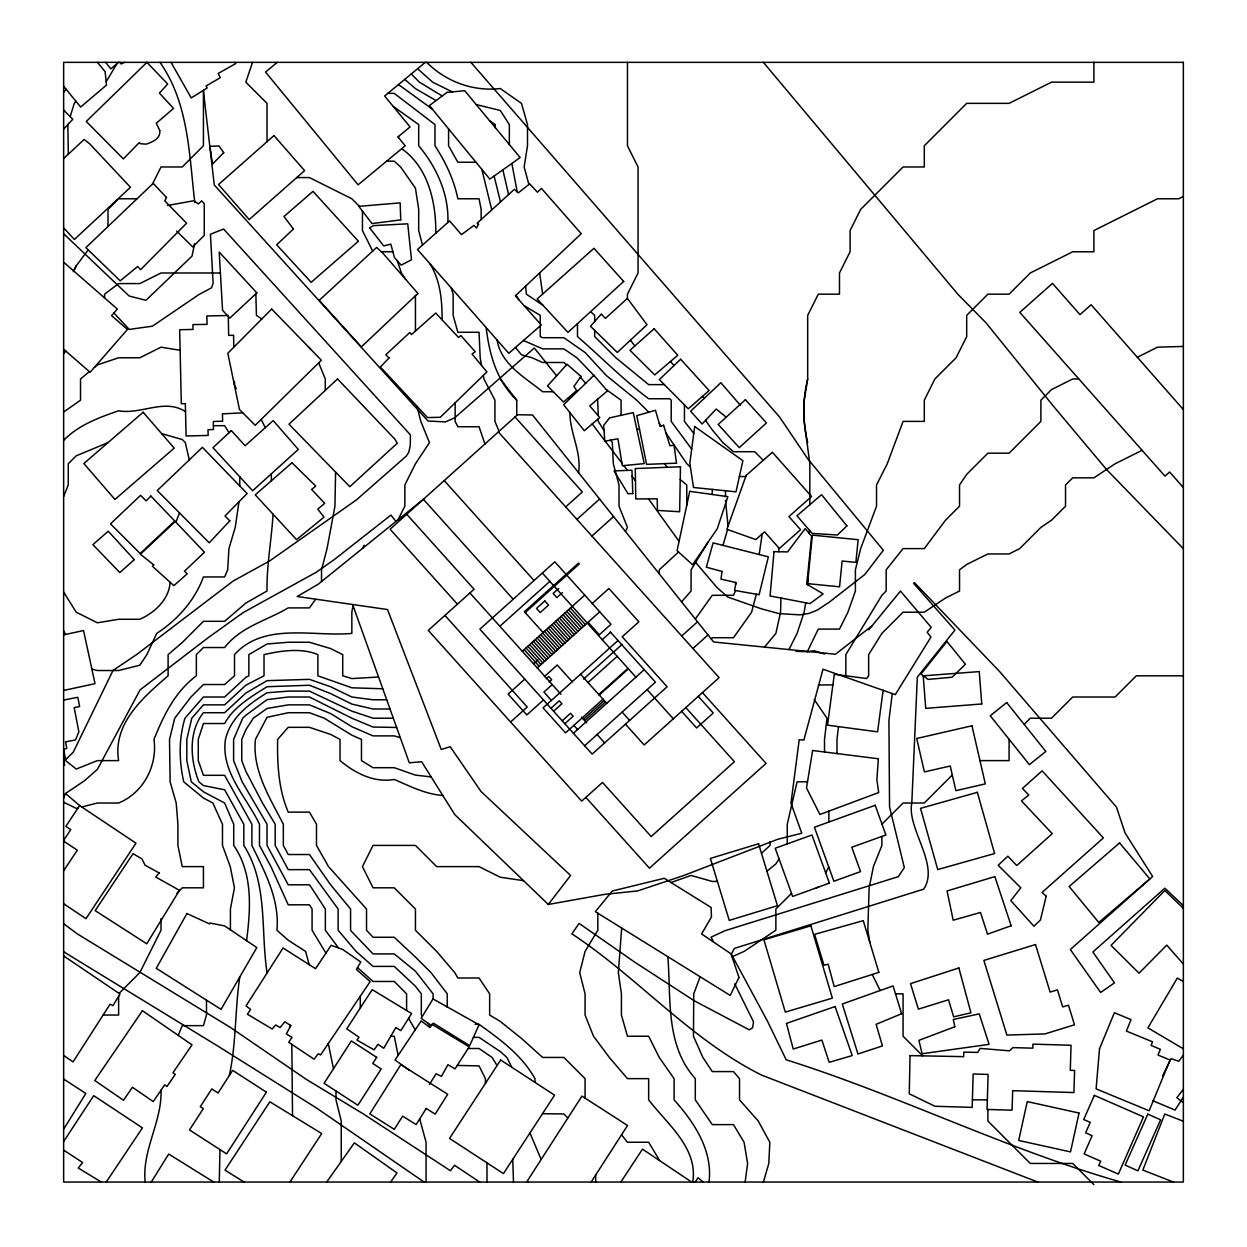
<?xml version="1.0" encoding="UTF-8"?>
<svg xmlns="http://www.w3.org/2000/svg" width="1247" height="1247" viewBox="0 0 1247 1247"><rect width="100%" height="100%" fill="white"/><g stroke="black" fill="none" stroke-linecap="round" stroke-linejoin="round"><path stroke-width="1.5" d="M780.965 598.046L780.575 612.199L775.868 633.398L764.489 647.099M238.972 501.777L235.231 527.403L228.934 548.602L227.687 569.801L224.631 576.956L203.432 576.956C194.859 600.321 177.401 619.993 156.717 633.398L146.865 654.613L139.82 665.212L118.621 670.527L97.422 670.527L91.888 669.14M239.751 485.909L239.798 476.837M219.955 1149.594L219.285 1182.047M335.583 472.067L334.944 506.188L327.057 548.602L321.523 569.801L321.523 581.523M578.592 472.722C581.663 451.991 569.817 432.865 569.895 412.601M807.557 583.627L812.358 535.134L858.154 539.702L855.878 562.381L842.13 561.025L839.558 586.823L807.557 583.627L807.682 584.749M809.225 533.404L809.521 530.365M838.498 726.627L836.986 739.409L836.986 753.562M170.075 582.209C169.296 599.293 154.644 612.698 139.82 619.276L118.621 619.276L97.422 622.799L76.223 612.199L63.644 592.076M892.275 693.566L888.924 720.407L889.547 806.903L904.324 867.569L898.401 876.641L724.866 930.761L711.102 937.136L713.611 942.077M273.062 514.2C271.534 539.889 266.593 565.234 267.029 591L245.83 603.08L224.631 621.318L203.432 621.318L182.233 642.532L168.096 654.613L168.096 675.812C143.046 697.447 112.542 723.681 118.621 760.608L97.422 760.608L76.223 769.056L65.623 760.608L63.753 749.073M229.339 1075.506C236.384 1042.96 234.919 1009.618 239.767 977.009M883.11 690.339L877.576 731.833L827.509 725.162L834.305 674.237L866.587 678.539L868.645 675.812L868.645 654.613L881.878 633.398L903.077 612.199L924.292 612.199L945.491 598.061L959.535 591L959.535 569.801L966.69 564.455L987.889 553.949L1009.088 553.949L1019.687 548.602L1040.886 527.403L1051.502 520.233L1065.53 506.188L1065.53 484.989L1072.701 477.835L1093.9 477.835L1115.099 463.79L1142.065 450.307M745.129 1182.047L747.623 1163.451L744.069 1142.252L733.47 1124.623L712.271 1124.623L695.296 1099.838L695.296 1078.639C665.072 1044.815 671.198 998.208 667.846 956.698M759.174 554.525L762.198 533.934M1093.9 62.35L1093.9 82.162L1051.502 82.162L1009.088 103.361L966.69 103.361L924.292 145.774L924.292 166.973L903.077 166.973L860.679 209.371L850.08 230.57L850.08 251.785L839.48 272.984L839.48 294.183L818.281 294.183L807.682 315.382L807.682 378.979L804.237 400.193L804.237 421.392L809.833 463.79L809.833 504.723M805.718 602.769L804.144 612.199L797.082 633.398L788.992 649.562M352.979 605.481L351.841 612.199L351.841 633.398C313.48 637.046 264.021 621.707 234.514 654.613L234.514 675.812L224.631 684.525L203.432 684.525L190.947 697.011L174.736 718.21L169.514 739.409L170.122 781.822L176.186 803.021L177.916 824.22L177.916 845.419L182.233 866.618L203.432 866.618L203.432 887.817L182.233 887.817L176.934 893.133M246.547 940.674C250.725 908.814 253.016 873.336 233.719 845.419L233.719 824.22L224.631 803.021L203.432 791.798L191.305 781.822L186.816 760.608L186.816 739.409L191.804 718.21L203.432 704.867L224.631 704.867L245.83 685.227L264.021 675.812L264.021 654.613C280.731 650.778 301.4 647.629 317.891 654.613L317.891 675.812L351.841 687.798L382.798 688.78M194.563 243.664L192.038 256.087L145.946 300.309L129.174 296.038L63.644 233.766M756.337 594.242L751.614 612.199L733.47 637.716L712.271 637.716L711.304 639.056M539.639 272.984L542.648 294.089M722.995 545.391L727.562 529.523M763.398 1182.047L768.807 1163.451L769.835 1142.252L758.254 1121.037L739.518 1099.838L739.518 1078.639L733.47 1071.578L712.271 1071.578L702.872 1057.44L693.457 1036.241L693.753 993.828L700.128 976.76M67.852 124.31L68.32 154.207M70.191 116.657L74.259 103.361L75.958 101.303M252.518 62.35L245.83 82.162L267.029 103.361L267.029 141.69M175.874 522.15L179.537 512.953M63.644 496.431L68.258 484.989L68.258 463.79L76.223 455.825L108.068 442.576M178.259 1035.4L182.233 1025.642L203.432 1025.642L206.488 1015.042L206.488 1000.156M63.644 798.049L65.53 793.497L84.453 780.778L97.422 769.305L140.116 689.84L207.657 638.074L243.103 612.62L316.27 572.248L333.915 559.856L390.966 515.058L395.923 521.48M807.355 651.682L818.281 629.096L839.48 629.096L847.929 612.199L855.411 591L855.411 569.801L860.679 548.602L876.532 506.188L876.532 484.989L887.241 463.79L903.077 421.392L924.292 421.392L924.292 400.193L934.891 378.979L956.09 357.78L966.69 336.581L966.69 315.382L987.889 294.183L1009.088 294.183L1030.287 272.984L1072.701 251.785L1093.9 251.785L1093.9 230.57L1157.497 198.772L1178.711 198.772L1183.356 196.449M1162.64 1075.802L1171.089 1058.594L1178.742 1061.244L1183.356 1055.196M73.667 270.926L76.223 265.814L88.225 249.914M152.524 183.979L161.019 166.973L182.233 166.973L203.432 145.774L203.432 90.345M362.518 548.431L364.124 545.235M398.074 519.734L404.839 506.188L404.839 484.989L415.438 463.79L429.482 442.591L420.8 421.392L416.981 406.257M625.433 531.44L627.459 527.403L619.011 506.188L619.011 484.989L613.321 463.79L612.308 442.591L610.562 440.16M818.687 886.991L816.395 887.817M825.717 872.931L828.725 866.93M73.292 271.643L76.223 265.814M708.093 542.118L691.072 569.801L691.072 591L681.61 601.833M106.166 81.663L117 63.675M779.032 858.809L775.868 863.937L766.936 871.201M429.42 1084.454L436.029 1073.792L441.454 1076.364L447.954 1064.689L455.077 1068.866L469.153 1046.872L432.553 1024.644L429.654 1027.419L421.205 1020.919L395.065 1060.012L409.406 1070.316M63.644 1129.19L85.825 1093.463L63.644 1079.029M151.292 1182.047L168.688 1154.052L213.705 1182.047M1183.356 1097.157L1175.064 1110.064L1152.571 1100.618M591.14 1182.047L627.537 1125.48L581.959 1096.113L526.967 1181.501L527.808 1182.047M695.28 1182.047L698.071 1177.729L703.074 1182.047M289.943 1182.047L321.695 1133.554L269.851 1101.787L225.006 1170.154L244.116 1182.047M63.644 1141.519L93.728 1095.661L142.439 1127.912L106.229 1182.047M620.85 1182.047L642.486 1149.157L691.649 1182.047M65.53 793.497L79.621 805.546L65.873 826.371L70.752 829.645L63.644 840.338M63.644 870.765L77.298 850.189L63.644 841.102M326.714 1182.047L354.366 1142.86L397.014 1172.975L390.607 1182.047M315.522 599.386L309.443 607.897L288.228 607.897C266.92 620.554 240.811 626.571 224.631 647.536L203.432 647.536L196.356 654.613L196.356 675.812C174.783 691.945 163.669 715.529 153.958 739.409C157.683 765.58 143.421 792.874 118.621 803.021L97.422 803.021L81.756 806.98M695.312 619.026L712.271 595.302L733.47 595.302L735.621 590.564M1183.356 1089.239L1176.841 1097.734L1183.356 1102.722M352.901 605.278L409.281 762.79L421.642 761.73L454.781 814.587L548.306 904.465L570.58 875.488L481.015 791.502L450.214 746.719L441.267 749.509L387.521 609.549L297.222 596.502L318.156 584.251L423.388 499.299L513.187 599.246M63.644 92.278L66.06 89.176M868.754 629.844L900.474 591.078L931.197 627.366L927.16 632.276L930.948 637.03L895.299 694.626L822.989 669.203L803.879 740.063L799.202 739.752L790.972 803.224L801.774 833.245L777.692 839.293L683.605 875.565L637.638 890.919L604.483 894.395L548.306 904.465M63.644 263.585L64.33 262.79L117.343 309.053L111.575 315.631L127.443 329.457L90.127 372.276L63.644 349.222M63.644 129.08L72.778 119.276L63.644 110.063M117.467 199.925L108.021 209.371L108.021 226.471M63.644 353.462L65.92 351.186M119.073 993.391L139.82 972.629L161.019 930.231L161.019 918.665M678.539 552L659.258 569.801L659.258 573.838M791.533 893.366L775.868 909.032L775.868 930.231L744.069 951.43L732.02 956.776M881.988 824.111L903.077 803.021L924.292 803.021L952.303 774.995M1009.088 739.409L1009.088 760.608L979.971 760.608M1024.146 724.367L1030.287 718.21L1051.502 718.21L1072.701 697.011L1115.099 697.011L1136.298 675.812L1183.356 675.812M63.644 761.512L73.277 752.175L112.947 670.527L137.388 654.02L233.251 580.977L269.851 560.807L356.471 499.86L406.21 456.168L408.689 452.49L410.263 445.865L410.434 434.922L223.603 229.043L210.431 234.218L213.112 283.287L211.507 287.839L198.912 294.557L152.415 326.184L129.22 329.426L113.913 312.966M63.644 158.556L84.126 139.477L89.675 143.826L130.467 187.268L74.399 239.44L63.644 227.889M761.481 853.322L770.085 845.419L770.085 841.569M627.381 298.407L605.387 318.406L601.335 314.01L590.486 326.278L617.281 352.449L647.006 324.734L627.381 298.407L627.459 294.183L638.059 272.984L638.059 166.973L627.459 145.774L627.459 62.35M565.702 506.906L582.365 491.926L515.011 416.981M576.925 519.391L599.589 499.034M591.889 536.054L613.571 516.57M499.86 626.275L549.833 581.383M525.174 612.558L579.309 563.925L578.561 563.083L524.426 611.731L543.131 632.556M558.703 588.459L553.154 593.447L556.895 597.609L562.444 592.621M522.306 651.261L584.765 595.131M592.247 603.47L608.91 588.49L638.854 621.817L622.191 636.781L667.098 686.754L592.138 754.108L479.877 629.174L554.837 561.82L610.968 624.279L599.308 634.77L588.085 622.269M533.529 663.763L537.816 659.912M524.784 679.147L508.121 694.111L526.826 714.936L543.489 699.972M537.27 667.924L599.745 611.794M544.331 676.638L557.253 665.025L572.217 681.688M546.217 678.711L548.711 676.466L551.704 679.786L549.21 682.031M510.6 721.997L527.247 707.033L444.93 615.41M552.234 684.572L543.91 692.069L551.392 700.393M602.207 639.68L610.547 632.198M618.029 640.522L543.068 707.875L565.514 732.862L603.002 699.177M550.971 708.296L559.295 700.814L561.914 703.729L553.59 711.211M583.487 679.085L622.082 644.403M588.023 682.53L617.187 656.327M562.194 720.797L570.534 713.3L573.152 716.214L564.813 723.712M598.809 694.517L627.958 668.33M599.261 695.015L628.41 668.828M583.425 719.285L604.249 700.565M584.672 720.672L605.496 701.967M573.417 733.283L644.216 669.67M681.704 636.001L697.509 621.785M584.656 745.768L655.439 682.171L610.188 631.808M692.927 648.487L708.015 634.926M63.644 440.331C78.483 425.102 98.949 417.527 118.621 410.793C141.285 414.846 164.495 397.996 185.522 411.666M118.543 62.35L110.874 68.881L105.574 62.35M89.348 371.606L80.525 378.979L80.525 400.193L63.644 412.04M94.398 367.382L97.422 364.857L118.621 357.78L139.82 357.78L161.019 347.18L180.114 350.282M277.239 62.35L265.549 72.061L358.092 184.821L405.213 145.805L397.933 136.952L410.06 126.929L384.637 96.003L425.305 62.35M872.105 625.745L835.459 654.239L713.627 641.987L532.516 414.986L517.489 414.737L390.077 529.227L457.431 604.187M124.419 62.35L121.193 63.987L119.712 62.35M1137.342 357.265L1157.497 347.18L1183.356 346.432M671.011 882.517L691.072 875.456L712.271 881.442L717.415 881.442M78.062 807.9L76.223 808.368L63.644 802.226M63.644 634.848L83.549 630.546L95.021 683.683L63.644 690.433M63.644 749.088L66.824 748.481L65.53 741.856L75.475 739.954L78.873 731.88L74.15 707.61L79.621 706.535L77.828 697.307L63.644 700.035M63.644 765.206L64.673 765.003L63.644 759.719M167.488 205.521L193.862 200.72L198.335 203.916L201.733 200.845L204.259 203.697L204.259 235.387L192.739 246.968L176.669 231.054M387.801 93.369L394.239 93.369L434.985 124.575L434.985 145.774C445.569 161.939 453.97 179.771 457.852 198.772L479.051 198.772L481.155 209.371L481.155 219.55M393.179 106.385L418.696 124.575L418.696 145.774C436.544 167.02 449.045 194.329 447.86 222.48M386.648 161.175L394.239 161.175L400.614 166.973L415.438 188.172L418.696 209.371L418.696 230.57L422.515 245.051M475.98 162.266L457.852 162.266L448.577 145.774L448.577 128.893M296.724 177.573L309.443 177.573L351.841 198.772L359.37 206.301M118.73 198.772L137.03 198.772M381.379 251.785L392.883 251.785M220.407 272.984L161.019 272.984L139.82 283.583L118.621 283.583L104.577 294.183L104.577 297.908M543.022 305.344L526.359 294.183L525.642 286.14M308.695 347.18L311.127 349.674M1078.858 378.979L1072.701 378.979L1051.502 389.594L1040.886 400.193L1040.886 421.392L1009.088 453.191L987.889 453.191L966.69 474.39L959.535 484.989L959.535 506.188L945.491 520.233L924.292 548.602L903.077 548.602L886.181 569.801L886.181 591L881.878 595.302L845.856 654.613L845.856 675.78M664.355 384.622L648.658 384.622L615.878 357.78L594.679 336.581L594.679 330.377M553.278 391.745L542.648 391.745C525.065 377.451 501.107 364.514 497.101 340.041M213.393 425.695L224.631 425.695L229.043 432.725M636.858 429.358L639.54 429.358M739.393 476.541L745.737 476.541M378.574 676.996L351.841 678.586L342.722 675.812L342.722 654.613L330.642 648.565L309.443 642.252L288.228 642.252L267.029 644.013L248.854 654.613L248.854 675.812L245.83 677.37L224.631 697.011L203.432 697.011L184.961 718.21C178.633 739.05 179.007 760.67 183.73 781.822L203.432 798.033L212.863 803.021L222.48 824.22L222.48 845.419L230.259 866.618L234.436 887.817L230.414 909.032L230.414 929.826M818.281 684.93L832.871 684.93M386.726 699.785L373.04 699.785L351.841 697.011L330.642 686.754L309.443 679.35L267.029 680.659L245.83 693.083L224.631 712.723L203.432 712.723C188.141 731.755 190.261 760.124 198.881 781.822L203.432 785.563L224.631 789.787L243.82 824.22L243.82 845.419C268.214 883.718 260.514 930.013 267.029 972.629L267.31 972.629M390.03 708.997L373.04 708.997L351.841 704.072L330.642 693.597L309.443 685.242L267.029 686.723C251.426 696.512 233.548 707.002 224.631 723.525L203.432 723.525L198.273 739.409L198.273 760.608L203.432 775.307L224.631 775.307L251.894 824.22L251.894 845.419C264.863 871.778 279.827 899.898 276.912 930.231L288.228 940.222L305.593 951.43L309.209 964.648M393.335 718.21L373.04 718.21L351.841 711.149L309.443 691.119L288.228 691.119L267.029 692.771C248.901 704.009 230.617 717.446 225.458 739.409C220.657 771.909 246.47 796.849 259.47 824.22L259.47 845.419L270.958 866.618L288.228 904.808L309.443 904.808L312.077 909.032L312.077 930.231L325.935 953.129M807.526 781.822L797.082 781.822L787.262 824.22L787.262 843.892M523.553 880.663L500.25 877.218L479.051 866.618L436.653 866.618L415.438 845.419L373.04 845.419L362.441 866.618L373.04 887.817L394.239 887.817L415.438 909.032L415.438 930.231L436.653 951.43L454.781 972.629L457.852 977.991L479.051 977.991L489.65 993.828L489.65 1015.042L500.25 1021.418L521.449 1038.392L542.648 1057.44L563.862 1057.44L585.061 1078.639L585.061 1098.108M895.517 993.828L903.077 993.828L903.077 1036.241L922.702 1055.866M103.111 1015.042L118.621 1015.042L118.621 996.353M475.201 1024.317L479.051 1024.317C500.374 1039.562 521.932 1055.289 534.963 1078.639L534.963 1082.365M390.779 1036.241L394.239 1036.241L398.136 1055.414M473.408 1037.364L479.051 1037.364L500.25 1051.548L506.874 1057.44L511.784 1067.245M468.108 1048.509L479.051 1048.509L492.097 1057.44L497.07 1065.515M972.411 1099.838L987.343 1099.838M795.882 651.324L808.305 651.713L813.964 650.716L824.594 654.02M431.181 776.928L415.438 775.104L394.239 767.7L373.04 767.7L361.459 760.608L361.459 739.409L351.841 735.169L324.267 718.21L309.443 712.723L288.228 712.723L267.029 717.321L255.448 739.409C252.081 770.287 269.882 797.846 283.334 824.22L283.334 845.419L288.228 854.522L309.443 854.522L330.642 884.809L350.578 909.032L350.578 930.231L351.841 931.758L373.04 953.908L394.239 953.908L415.438 971.195L433.099 993.828L433.099 998.987M396.64 727.469L373.04 727.048L351.841 718.21L309.443 697.011L288.228 697.011L267.029 699.661L245.83 715.295L242.697 718.21L233.61 739.409L233.61 760.608L242.167 781.822L267.029 824.22L267.029 845.419L288.228 884.809L309.443 884.809L311.547 887.817L325.358 909.032L325.358 930.231L338.498 947.938M442.825 795.508C425.118 794.121 410.076 786.187 394.239 779.469C373.96 782.991 355.224 773.249 340.041 760.608L340.041 739.409L330.642 734.436L309.443 727.328L288.228 727.328L277.629 739.409C277.193 763.897 278.471 789.351 288.228 812.14L309.443 812.14L316.489 824.22L316.489 845.419L328.522 866.618L366.524 909.032L366.524 930.231L373.04 937.276L394.239 937.276L415.438 957.057L431.01 972.629L447.252 993.828L447.252 1007.327M161.658 433.644L182.233 439.521L185.289 442.591L189.295 459.894M400.287 737.647L394.239 735.886L373.04 735.886L351.841 726.689L330.642 713.58L309.443 704.867L288.228 704.867L267.029 708.483L253.328 718.21L245.83 729.791L241.762 739.409L241.762 760.608L245.83 771.223L262.478 803.021L275.182 824.22L275.182 845.419L288.228 869.642L309.443 869.642L338.124 909.032L338.124 930.231L356.096 951.43L373.04 966.394L394.239 966.394L415.438 986.252L421.33 993.828L421.33 1015.042L422.359 1016.352M1120.788 1182.047L1114.319 1180.145C1002.229 1147.365 897.404 1094.835 786.187 1059.794L767.388 1020.997L731.319 954.126L734.421 948.375L923.668 889.158C940.035 864.95 906.585 828.522 911.806 803.021L917.324 677.137L954.921 630.094L913.568 583.3L914.519 582.676L999.486 671.416L1116.47 807.121L1125.043 832.918L1152.649 876.516L1070.331 949.528L1100.649 992.472L1114.475 982.854L1092.871 952.007L1164.838 888.207L1183.356 905.634M1183.356 1121.256L1164.792 1114.007L1142.844 1170.076L1173.411 1182.047M1037.785 1182.047L761.746 1075.163C690.495 1039.686 637.887 977.352 571.89 933.832L579.091 923.404L635.035 962.357L694.33 1000.827L749.322 1029.866L752.596 1027.715L753.515 1021.823L734.686 983.758M476.167 104.592L500.25 110.437L509.353 124.575L509.353 144.823M523.491 340.493L542.648 348.864L563.862 348.864L576.909 357.78L593.837 375.394M452.334 91.888L432.662 82.162L417.574 68.741M442.217 95.972L419.428 82.162L411.261 73.978M436.076 100.571L415.438 88.615L404.729 79.372M1183.356 1048.821L1147.895 1027.871L1177.339 978.053L1183.356 981.623M524.099 305.655L540.263 315.382L540.263 323.846M101.272 1182.047L78.249 1168.003L82.645 1162.531L63.644 1150.124M479.659 1182.047L454.532 1165.275L450.432 1170.73L363.391 1113.961L306.326 1079.388L230.555 1027.544L77.298 933.878L63.644 923.7M63.644 951.773L218.459 1046.467L316.099 1107.757L424.058 1182.047M489.51 120.803L495.277 124.575L495.277 127.818M79.621 805.546L135.97 843.19L85.996 918.68L63.644 903.763M63.644 1055.508L73.074 1061.867L110.048 1004.225L112.947 1005.628L120.024 994.046L63.644 955.935M255.869 293.809L256.43 315.382L261.792 318.998M606.276 389.594L621.084 400.193L621.084 415.313M398.479 84.547L432.335 109.144M457.275 1065.437L479.051 1065.889L485.426 1078.639L485.426 1083.378M726.175 417.168L716.246 409.047L702.077 423.996L690.604 411.198L720.844 382.72L740.422 405.322M680.239 479.534L686.754 484.989L686.754 505.284M426.708 62.35C445.974 81.647 473.034 91.686 500.25 88.537L521.449 103.361L527.497 124.575L527.497 145.774L524.145 166.973L528.899 184.494M357.515 967.625L373.04 981.467L394.239 981.467L406.6 993.828L406.6 1010.491M566.481 364.825L563.862 362.487L542.648 362.487L532.048 357.78L521.449 354.772L515.463 347.492M580.416 377.249L585.654 383.343M401.705 148.72C428.469 167.457 436.091 202.653 435.811 233.22M690.402 467.033L686.848 463.79L666.069 433.208M590.626 311.656L594.679 315.382L594.679 321.523M1183.356 908.33L1164.838 890.514L1111.046 945.382L1139.041 973.206L1166.74 945.132L1183.356 964.025M702.435 396.406L704.321 398.276M763.258 460.283L754.669 451.71L733.47 451.71L722.87 442.591L712.271 429.841L706.223 421.392L706.223 419.615M648.767 412.211L636.734 400.193L606.26 375.441L585.061 352.48L563.862 337.719L542.648 337.719L540.263 336.581L540.263 325.872M1093.9 1184.65L1072.701 1163.451L1030.287 1163.451L987.889 1121.037L987.889 1109.471M567.868 1117.982L563.862 1113.976L542.507 1113.696M1183.356 548.696L1106.51 469.48L1054.058 406.943L985.941 322.755L957.992 294.386L763.382 62.35M498.348 431.945L719.114 677.635L644.153 744.989L625.448 724.164M702.451 692.599L766.063 763.398L649.469 868.177L585.856 797.379M698.289 696.356L713.253 713.003L696.605 727.967L681.641 711.32M685.803 707.579L734.436 761.714L651.152 836.55L602.519 782.415L581.694 801.12L428.282 630.374L474.078 589.223L406.725 514.263M542.336 573.043L635.892 677.152M647.115 689.653L673.302 718.802M570.425 608.022L585.389 624.685M568.57 609.689L583.549 626.353M566.73 611.357L581.694 628.005M564.875 613.01L579.839 629.673M444.213 480.578L534.012 580.525M563.02 614.677L577.985 631.341M561.166 616.345L576.145 632.993M559.326 617.998L574.29 634.661M557.471 619.665L572.435 636.329M555.616 621.333L570.58 637.981M553.777 622.986L568.741 639.649M551.922 624.653L566.886 641.317M550.067 626.321L565.031 642.969M548.212 627.974L563.192 644.637M622.128 712.099L629.61 720.423M546.373 629.641L561.337 646.305M544.518 631.309L559.482 647.957M525.252 610.983L526 611.809M580.541 674.191L606.743 703.355M542.663 632.977L557.627 649.625M540.808 634.629L555.788 651.293M538.969 636.297L553.933 652.96M537.114 637.965L552.078 654.613M535.259 639.617L550.223 656.281M533.404 641.285L548.384 657.948M531.565 642.953L546.529 659.601M529.71 644.605L544.674 661.269M527.855 646.273L542.819 662.936M526 647.941L540.98 664.589M524.161 649.593L539.125 666.257M469.916 592.964L560.979 694.298M581.476 717.119L586.62 722.839M596.908 734.296L604.624 742.885M573.838 725.38L577.595 729.542M1183.356 487.53L1169.592 471.99L1164.963 476.136L1019.812 312.358L1052.484 283.365L1079.98 314.634L1091.125 304.736L1183.356 409.562M670.45 361.521L674.004 365.574M470.883 62.35L779.718 417.199L807.807 458.865L883.328 550.254L864.904 574.399L829.255 602.192L817.409 610.048L808.913 613.446L799.888 614.849L779.063 613.618L761.371 608.801L727.921 597.095L717.025 587.571L694.828 561.493M693.768 433.379L684.447 421.392L684.447 404.916M691.68 449.107L671.213 421.392L671.213 400.193L669.857 398.759L648.658 398.759C623.329 379.774 601.194 357.141 577.486 336.581L577.486 323.659M97.391 62.35L105.122 71.656L106.525 85.061L80.65 107.055L63.644 86.23M63.644 631.044L65.623 634.411M556.614 375.799L534.324 348.007L454.656 417.823L445.584 421.891L428.08 421.05L214.281 184.992L203.432 91.109M630.374 340.244L634.894 345.918M261.169 419.444L265.284 427.69M621.536 1134.817L627.459 1142.252L648.658 1142.252L659.585 1160.411M814.244 699.583L826.995 718.21L824.516 739.409L824.516 752.003M516.757 415.407L516.757 400.193C496.633 380.927 489.338 354.288 486.159 327.587M427.269 1022.665L430.402 1026.686M500.187 378.823L516.757 400.193M621.894 463.073L605.154 441.157M623.827 465.599L627.319 470.15M631.964 476.229L635.471 480.796M597.594 399.243L598.295 415.797M570.892 395.611L571.796 396.811M592.216 423.949L604.764 440.643M664.589 463.79L667.207 467.298M648.518 498.878L679.069 541.338M568.273 397.918L569.255 399.289M659.258 423.31L661.175 426.1M405.54 279.219L401.409 272.984L397.279 260.748M604 430.511L598.295 421.392L598.295 418.805M516.102 295.149L518.908 299.81M408.564 1018.394L415.235 1029.835M235.013 62.35L235.73 63.566L218.178 73.464L220.283 77.688L206.036 86.012L207.205 88.007L191.212 97.936L171.042 62.35M159.959 62.35C188.796 103.267 189.154 154.987 194.813 202.7M236.322 388.596L234.576 385.245L234.498 381.395M529.944 1132.962L541.151 1159.461M419.709 1118.886L426.053 1142.252L426.053 1182.047M872.214 974.499L880.226 990.508M372.697 251.068L362.441 230.57L362.441 211.102M429.856 263.6C440.518 280.606 442.062 300.418 442.155 319.918M499.065 431.291L494.934 421.392L494.934 400.193L483.945 378.979L483.322 375.409M318.686 362.861L325.28 378.979L325.28 390.373M517.193 191.867L511.862 163.435M451.227 287.901L453.144 294.183L453.144 315.382L457.852 332.279L479.051 332.279L480.189 357.78L481.545 365.449M508.589 194.563L502.868 169.841M481.841 169.405L491.77 209.886M494.108 176.061L500.499 201.936M333.495 1068.726L328.288 1043.536M512.751 1159.32L513.483 1182.047M289.928 1025.065L290.192 1026.655M869.829 942.451L867.834 930.231L869.128 887.817L873.43 866.618L881.878 845.419L881.878 836.425M728.03 526.203L725.505 500.406M486.938 1162.828L487.016 1182.047M778.954 551.751L778.564 547.589M484.927 444.01L479.051 426.739L457.852 426.739L455.155 421.392L455.155 402.812M242.838 412.851L222.434 413.848L222.636 421.221L213.284 421.47L213.486 429.498L207.984 429.716L208.155 435.421L186.115 436.014L185.335 403.623L181.314 403.747L179.662 329.754L193.036 329.426L192.958 324.61L207.08 324.36L206.862 315.959L228.279 315.507L228.653 335.381L233.579 335.256L233.797 346.791M828.881 811.142L828.881 822.022M807.682 576.987L807.682 582.38M735.621 582.474L735.621 584.562M725.505 490.757L725.505 496.54M712.271 489.401L712.271 494.482M709.029 1182.047C712.925 1150.342 694.22 1122.409 674.081 1099.838L674.081 1078.639L659.258 1057.44L648.658 1036.241L627.459 1036.241L621.427 1015.042L621.427 993.828L618.341 972.629L621.676 928.033M692.724 1182.047C698.289 1147.926 667.083 1123.968 648.658 1099.838L648.658 1078.639L627.459 1078.639L609.315 1057.44L593.51 1036.241L585.061 1015.042L585.061 993.828L579.699 972.629L585.061 951.43L597.812 930.231L597.812 913.225M595.661 1175.017L595.661 1182.047M415.438 295.742L415.438 331.063M398.463 136.5L398.463 137.606M360.289 996.197L360.289 1007.997M341.242 1161.471L341.242 1121.037L335.989 1099.838L335.989 1091.031M292.546 1115.691L291.814 1044.362M271.347 473.813L271.347 480.781M161.019 1090.19C162.126 1121.77 141.799 1150.264 145.182 1182.047M807.682 442.591A132.743 132.743 0 0 1 807.682 378.979M680.472 466.768L679.631 511.738L657.45 510.413L657.2 498.831L635.783 498.956L635.253 468.56L680.472 466.768M910.045 1055.617L909.25 1093.79L934.923 1106.26L972.192 1107.383L973.143 1074.01L988.092 1074.415L987.063 1109.456L1012.065 1110.189L1012.689 1090.689L1073.901 1092.559L1074.602 1070.44L1070.3 1070.316L1071.033 1045.267L1032.937 1044.144L1032.781 1048.166L1012.907 1047.62L1009.462 1050.816L980.142 1048.415L977.71 1052.421L963.791 1052.094L963.666 1056.645L910.045 1055.617M159.741 130.483C160.941 138.542 152.383 142.111 146.164 144.153L140.241 143.701L139.321 142.548L123.344 158.899L86.277 121.458L146.928 62.35L167.69 84.032L159.413 93.104L173.536 108.427L156.311 123.204L159.741 130.483M878.356 758.753L876.875 779.749L878.699 792.546L819.934 814.494L806.513 787.979L812.608 750.507L878.356 758.753M1099.527 1048.743L1096.097 1088.865L1149.142 1110.781L1170.045 1060.012L1157.995 1055.04L1160.365 1049.319L1151.09 1045.422L1152.54 1041.822L1126.368 1031.066L1131.045 1019.625L1114.397 1012.72L1099.527 1048.743M774.013 551.657L770.069 595.972L809.989 603.595L823.129 593.853L806.762 584.204L811.61 536.21L805.157 528.603L787.59 551.907L774.013 551.657M721.997 571.453L721 579.154L735.995 582.552L734.545 590.377L759.096 594.725L768.339 556.832L713.097 542.881L706.348 567.198L721.997 571.453M694.673 426.521L689.825 463.214L693.503 487.483L735.995 491.832L742.916 460.689L694.673 426.521M689.747 491.334L677.074 550.675L692.599 564.751L717.274 528.728L727.874 496.665L689.747 491.334M1079.029 1113.057L1070.503 1151.901L1018.705 1140.459L1027.263 1101.584L1079.029 1113.057M1046.202 896.188L1040.403 920.037L1033.934 926.209L1010.787 900.615L1020.81 887.817L998.161 865.262L1007.888 856.19L1016.757 865.543L1052.234 833.666L1021.433 800.87L1028.806 794.978L1022.462 788.447L1042.102 770.849L1103.377 837.922L1042.056 892.462L1046.202 896.188M746.142 475.434L726.923 529.305L755.838 539.577L764.567 531.83L779.344 548.477L800.558 529.71L788.915 516.585L811.563 496.509L772.361 452.24L746.142 475.434M159.164 872.962L155.719 877.015L179.49 890.358L146.741 943.808L95.177 910.637L133.039 853.665L142.018 858.996L145.088 865.215L159.164 872.962M1094.352 1095.365L1083.705 1119.557L1090.252 1122.331L1085.654 1132.806L1092.123 1135.705L1084.126 1153.927L1100.696 1161.175L1098.747 1165.477L1118.372 1174.097L1143.468 1116.86L1094.352 1095.365M1147.817 1114.132L1125.121 1165.103L1137.919 1170.824L1160.614 1119.806L1147.817 1114.132M479.051 1024.769L469.698 1045.672L433.457 1023.195L430.683 1025.096L421.159 1018.3L433.005 998.925L479.051 1024.769M738.972 977.43L730.243 995.449L595.333 911.682L612.261 891.013L664.23 878.293L711.102 907.457L711.445 916.981L701.578 933.956L731.023 953.83L738.972 977.43M166.49 197.447L164.791 200.892L186.582 223.244L140.568 269.711L137.669 266.515L120.195 280.84L85.872 247.639L153.163 183.371L166.49 197.447M290.769 1025.595L286.374 1033.919L292.001 1037.395L288.696 1042.289L314.119 1059.217L318.25 1053.715L320.573 1054.962L370.141 981.623L356.439 969.48L360.788 961.983L342.566 949.403L331.141 945.304L315.569 968.701L283.053 948.001L246.033 1005.924L250.6 1009.4L247.405 1014.201L272.173 1028.993L275.727 1024.972L280.076 1027.575L284.846 1021.792L290.769 1025.595M186.91 913.537L156.265 968.327L221.031 1009.369L256.804 947.58L224.554 925.882L210.01 923.029L209.512 923.887L186.91 913.537M478.505 224.32L476.401 228.045L474 225.395L461.452 234.639L449.606 220.922L417.48 249.54L508.776 353.306L541.292 324.984L515.37 295.835L581.242 233.688L541.447 188.422L537.441 192.225L529.694 183.87L518.347 192.849L514.294 189.373L477.18 223.166L478.505 224.32M395.782 1027.668L383.764 1048.244L377.966 1044.269L374.116 1049.865L357.016 1040.123L359.042 1037.223L346.744 1028.822L372.214 989.65L411.635 1013.546L400.864 1030.568L395.782 1027.668M426.256 1108.458L416.108 1124.607L402.656 1116.112L394.286 1129.33L369.813 1113.883L400.864 1064.642L447.704 1094.258L435.156 1114.132L426.256 1108.458M369.611 227.842L383.686 245.893L390.81 244.163L394.457 257.568L401.16 265.112L411.51 259.812L407.738 223.821L373.289 225.645L369.611 227.842M376.688 1057.362L372.759 1063.488L381.192 1068.944L357.889 1105.232L324.095 1083.316L351.389 1040.918L376.688 1057.362M266.406 1092.185L226.611 1153.88L189.513 1129.953L203.308 1108.614L200.284 1106.713L211.756 1088.958L218.054 1093.011L232.659 1070.362L266.406 1092.185M500.671 1060.012L449.528 1138.433L503.445 1173.598L554.588 1095.162L500.671 1060.012M142.439 1010.725L94.772 1080.51L123.515 1100.259L132.416 1087.259L153.241 1101.584L164.666 1084.859L166.989 1086.464L175.266 1074.337L172.959 1072.763L192.007 1044.846L142.439 1010.725M580.993 376.423L573.963 386.445L576.613 390.576L563.566 402.048L547.495 385.947L567.011 364.249L580.993 376.423M609.612 417.87L603.61 425.492L604.811 441.22L617.935 438.788L622.331 465.739L644.231 463.588L633.258 412.617L609.612 417.87M946.941 641.441L920.972 674.035L928.017 679.412L952.116 677.215L965.412 664.261L946.941 641.441M153.74 564.875L152.461 566.325L173.863 585.622L187.237 573.776L184.416 571.251L204.461 552.25L175.235 521.48L140.397 554.229L153.74 564.875M229.853 520.778L209.231 542.804L157.262 490.539L202.388 447.346L247.109 493.531L224.959 516.009L229.853 520.778M388.986 357.998L380.366 367.023L427.534 417.574L440.285 417.293L486.922 371.902L472.052 354.054L475.201 351.701L460.876 335.583L458.506 337.454L435.733 313.028L411.51 334.555L409.78 332.528L385.837 354.725L388.986 357.998M223.727 152.648L212.504 164.074L209.886 146.304L219.004 145.977L223.727 152.648M150.887 496.057L146.117 500.858L140.568 495.34L110.469 523.88L140.194 553.528L174.767 521.012L150.887 496.057M271.675 309.053L227.827 353.228L239.455 409.468L255.23 425.274L321.367 360.227L271.675 309.053M593.884 375.347L563.644 404.745L584.266 430.667L599.807 417.542L589.737 405.899L607.414 390.919L593.884 375.347M846.884 525.86L837.454 535.01L812.156 533.404L796.958 515.759L821.555 494.685L846.884 525.86M680.628 359.23L659.351 379.571L688.297 408.798L709.122 390.545L680.628 359.23M293.45 228.996L276.678 244.817L311.173 282.336L358.388 241.217L312.997 191.368L283.973 216.495L293.45 228.996M415.781 295.43L361.365 346.9L319.216 300.356L376.641 247.436L382.689 252.985L418.057 293.606L415.781 295.43M256.851 292.889L229.807 318.11L222.558 310.332L219.207 252.065L256.851 292.889M231.334 430.589L212.956 447.72L252.627 490.757L298.298 449.419L273.202 420.598L245.129 445.74L231.334 430.589M337.547 378.948L288.977 424.198L349.815 486.689L397.31 443.215L394.863 439.147L337.547 378.948M623.687 281.432L567.962 332.357L537.145 298.984L593.962 248.293L623.687 281.432M745.394 399.726L718.194 424.448L739.268 447.642L766.469 422.92L745.394 399.726M544.814 600.929L536.491 608.411L540.232 612.573L548.555 605.091L544.814 600.929M134.271 559.654L119.821 572.576L92.902 544.658L108.224 531.206L134.271 559.654M654.176 328.756L629.984 350.282L654.753 374.926L677.776 355.255L654.176 328.756M273.95 135.58L218.537 184.525L249.182 219.566L304.595 170.621L273.95 135.58M291.969 462.762L255.23 494.856L296.521 539.655L324.017 517.131L317.798 509.135L324.672 503.336L311.625 489.432L315.772 486.112L291.969 462.762M143.14 412.243L83.845 463.541L114.942 499.439L174.19 448.141L143.14 412.243M1119.572 842.941L1069.131 886.492L1098.778 922.484L1149.843 878.917L1119.572 842.941M1006.688 702.56L990.243 715.762L1029.383 764.629L1045.828 751.458L1006.688 702.56M447.003 92.387L429.404 105.559L489.822 179.1L520.124 157.574L464.726 90.704L447.003 92.387M901.597 1013.749L876.127 1024.317L882.424 1045.921L857.983 1053.996L842.302 1004.022L893.101 985.925L901.597 1013.749M954.797 1026.749L918.945 1040.341L922.094 1053.746L989.089 1044.347L979.238 1013.873L953.316 1019.5L954.797 1026.749M829.411 883.11L792.64 896.437L775.213 848.241L811.937 834.991L829.411 883.11M875.207 805.297L814.431 827.244L833.884 881.239L860.555 871.637L851.779 847.243L885.9 834.991L875.207 805.297M1011.161 925.757L987.515 934.159L980.485 912.461L953.191 920.208L947.065 890.966L994.841 876.61L1011.161 925.757M663.607 425.243L660.177 426.443L655.454 410.294L636.781 415.672L646.601 464.367L676.529 463.167L674.05 445.319L669.904 445.693L663.607 425.243M835.085 1006.547L786.467 1023.397L793.217 1049.039L821.882 1040.092L829.208 1062.319L852.231 1055.57L835.085 1006.547M958.865 967.953L910.497 983.649L918.4 1009.15L948.546 999.798L953.643 1016.851L970.945 1012.798L958.865 967.953M878.854 972.379L834.212 986.58L828.133 964.18L823.986 965.225L814.587 934.362L863.251 920.66L878.854 972.379M1035.509 944.556L983.867 960.408L1006.89 1035.072L1044.955 1033.919L1074.478 1024.816L1068.476 1005.176L1062.678 1006.921L1057.456 989.853L1050.13 992.098L1035.509 944.556M758.566 843.767L710.4 858.419L729.246 920.38L777.442 905.712L758.566 843.767M810.909 925.835L763.912 939.755L785.314 1012.096L832.357 998.146L810.909 925.835M977.367 792.328L920.52 808.352L937.744 869.564L994.592 853.54L977.367 792.328M971.943 725.785L916.701 738.505L924.401 771.924L950.245 766.001L955.888 790.676L985.317 783.88L971.943 725.785M400.739 219.893L372.011 223.572L358.793 206.347L400.162 202.871L400.739 219.893M981.763 703.963L925.742 708.358L923.201 675.843L979.238 671.587L981.763 703.963M632.806 493.531L628.036 493.765L614.038 470.914L631.933 470.213L632.806 493.531M1183.356 62.35L63.644 62.35L63.644 1182.047L1183.356 1182.047L1183.356 62.35"/></g></svg>
